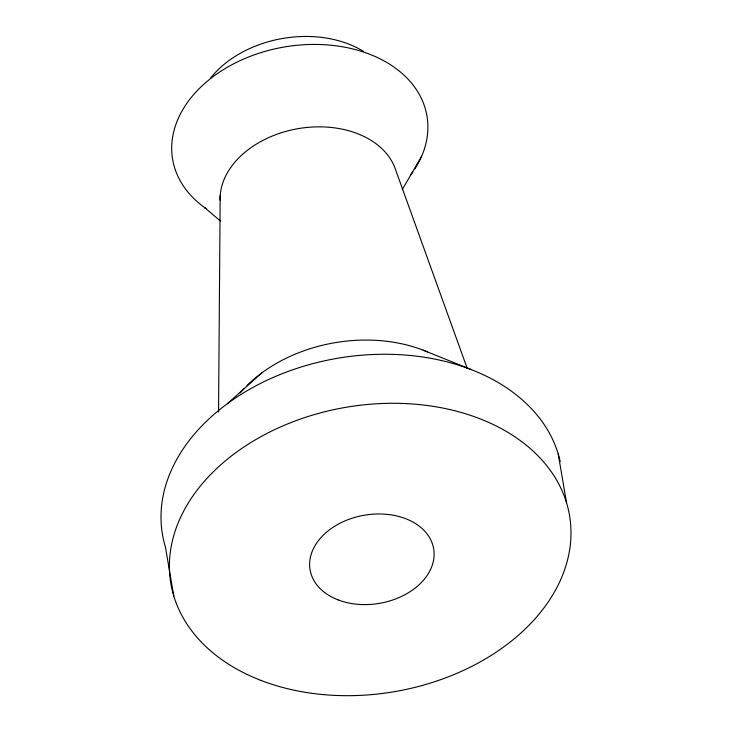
<?xml version="1.0" encoding="UTF-8"?>
<svg xmlns="http://www.w3.org/2000/svg" width="732" height="732" viewBox="0 0 732 732"><rect width="100%" height="100%" fill="white"/><g stroke="black" fill="none" stroke-linecap="round" stroke-linejoin="round"><path stroke-width="1.1" d="M218.548 412.015L220.176 195.654M402.225 189.661L421.669 156.163M227.304 403.735L261.983 372.771M423.133 350.161L471.033 369.532M204.676 207.623L220.341 220.945M467.226 368.388L396.021 170.977A89.588 63.894 -9.7 0 0 298.885 128.521A89.588 63.894 -9.7 0 0 220.076 200.138M558.196 453.886L566.577 502.902M173.804 596.058L165.423 547.033A202.224 144.241 -9.7 0 1 325.328 360.638A202.224 144.241 -9.7 0 1 560.209 461.608M240.197 392.883A133.709 95.37 -9.7 0 1 243.866 388.774M246.995 385.544A133.709 95.37 -9.7 0 1 427.369 351.882M206.406 208.84A129.006 92.012 -9.7 0 1 201.52 86.385A129.006 92.012 -9.7 0 1 369.541 54.195A129.006 92.012 -9.7 0 1 414.861 168.9M412.949 171.773A129.006 92.012 -9.7 0 1 410.917 174.6M210.56 78.086A99.332 70.848 -9.7 0 1 363.557 51.441M260.967 680.412A202.224 144.241 -9.7 0 0 570.731 540.362A202.224 144.241 -9.7 0 0 278.865 427.68A202.224 144.241 -9.7 0 0 260.967 680.412M338.01 599.874A62.687 44.716 -9.7 0 0 434.039 556.457A62.687 44.716 -9.7 0 0 343.555 521.532A62.687 44.716 -9.7 0 0 338.01 599.874"/></g></svg>
